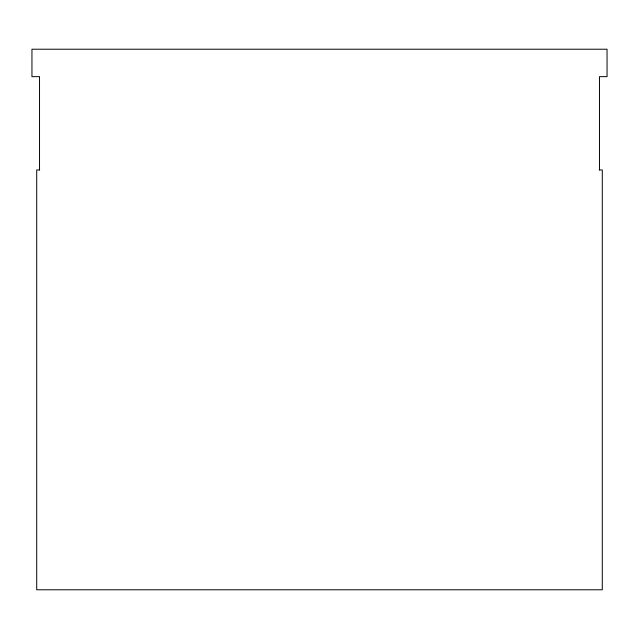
<?xml version="1.0" encoding="UTF-8"?>
<svg xmlns="http://www.w3.org/2000/svg" width="639" height="639" viewBox="0 0 639 639"><rect width="100%" height="100%" fill="white"/><g stroke="black" fill="none" stroke-linecap="round" stroke-linejoin="round"><path stroke-width="0.96" d="M39.682 169.95L36.711 169.95L36.711 589.781L602.289 589.781L602.289 169.95L599.318 169.95M599.47 169.95L599.47 76.656L607.05 76.656L607.05 49.219L31.95 49.219L31.95 76.656L39.53 76.656L39.53 169.95"/></g></svg>
